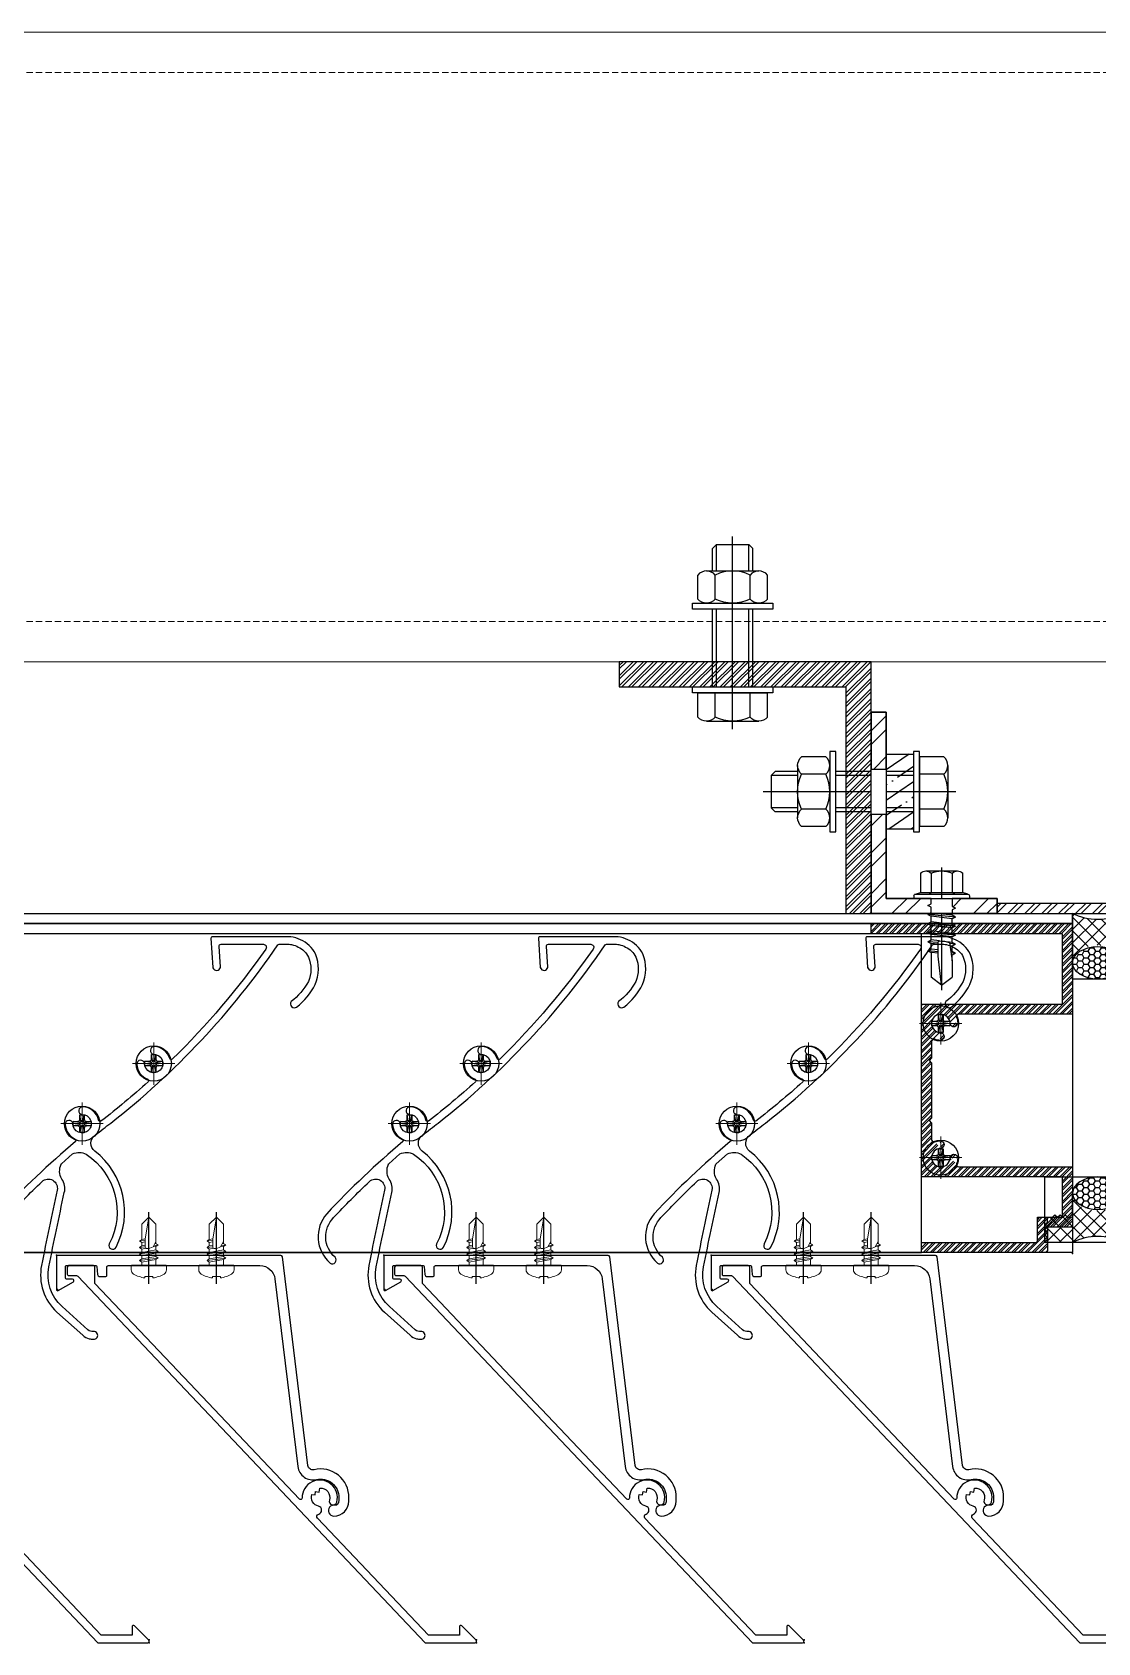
# Model space of a CAD drawing. Header units: millimetres. Extents: x -1379 to 1385823, y -4884429 to 548763.
# Drawn here: x 455690.2 to 455901.8, y -2440464.2 to -2440144.4 of the extents above; entities that cross this region are included whole.
import ezdxf
from ezdxf.xclip import XClip

# ---------------------------------------------------------------- set-up
doc = ezdxf.new("R2010")
doc.units = ezdxf.units.MM
doc.header["$XCLIPFRAME"] = 0
doc.set_wipeout_variables(frame=1)
doc.linetypes.add('CENTER', pattern=[50.8, 31.75, -6.35, 6.35, -6.35])
doc.linetypes.add('HIDDEN', pattern=[0.375, 0.25, -0.125])
for name, color, linetype in [('000 - EXISTING_STEEL-STRUCTURE_MAIN_COLOR_3', 7, 'Continuous'), ('000 - EXISTING_STEEL-STRUCTURE_SUB_COLOR_1', 7, 'Continuous'), ('000 - EXISTING_STEEL-STRUCTURE_WIPEOUT_', 7, 'Continuous'), ('000 - STRUCTURE_STEEL_ACCESORIES_MAIN_COLOR_2', 7, 'Continuous'), ('000 - STRUCTURE_STEEL_ACCESORIES_WIPEOUT_', 7, 'Continuous'), ('010 - ASPG_ACCESSORIES_HATCH_', 7, 'Continuous'), ('010 - ASPG_ACCESSORIES_MAIN_COLOR_1', 7, 'Continuous'), ('010 - ASPG_ACCESSORIES_SUB_COLOR_1', 7, 'Continuous'), ('010 - ASPG_ACCESSORIES_SUB_COLOR_2', 7, 'Continuous'), ('010 - ASPG_ACCESSORIES_SYMBOL_', 7, 'Continuous'), ('010 - ASPG_ACCESSORIES_WIPEOUT_', 7, 'Continuous'), ('010 - ASPG_EXTR_DEF_SUB', 7, 'Continuous'), ('010 - ASPG_EXTR_MAIN_COLOR_2', 7, 'Continuous'), ('010 - ASPG_FASTERN_DEF_SUB', 7, 'Continuous'), ('010 - ASPG_FASTERN_MAIN_COLOR_1', 7, 'Continuous'), ('010 - ASPG_FASTERN_SUB_COLOR_2', 7, 'Continuous'), ('010 - ASPG_FASTERN_SUB_COLOR_3', 7, 'Continuous'), ('010 - ASPG_FRAMING_CUT_COLOR_4', 7, 'Continuous'), ('010 - ASPG_FRAMING_DEF_SUB', 7, 'Continuous'), ('010 - ASPG_FRAMING_HATCH_', 7, 'Continuous'), ('010 - ASPG_FRAMING_MAIN_COLOR_2', 7, 'Continuous'), ('010 - ASPG_FRAMING_SUB_COLOR_2', 7, 'Continuous'), ('010 - ASPG_FRAMING_WIPEOUT_', 7, 'Continuous'), ('BOLT & SCREW', 7, 'Continuous'), ('Center Line', 7, 'CENTER')]:
    doc.layers.add(name, color=color, linetype=linetype)
doc.layers.add('12-GRID', color=7, linetype='CENTER', lineweight=13)
doc.layers.add('SCREW', color=7, linetype='Continuous', lineweight=5)
pattern_1 = [(270, (1257419.24324, -520041.6224), (0.65495992507, -1.1344238721), [0.7562825814, -1.5125651628]), (30, (1257419.24324, -520041.6224), (0.65495992936, 1.1344238696), [0.7562825814, -1.5125651628]), (330, (1257419.24324, -520041.6224), (1.30991985442, -2.48e-09), [-1.5125651628, 0.7562825814])]
pattern_2 = [(315, (1257419.4929, -520021.6224), (1.3369313545, 1.3369313545), []), (45, (1257419.4929, -520021.6224), (-1.3369313545, 1.3369313545), [])]
pattern_3 = [(270, (1257419.4425, -520043.9224), (0.65495992507, -1.1344238721), [0.7562825814, -1.5125651628]), (30, (1257419.4425, -520043.9224), (0.65495992936, 1.1344238696), [0.7562825814, -1.5125651628]), (330, (1257419.4425, -520043.9224), (1.30991985442, -2.48e-09), [-1.5125651628, 0.7562825814])]
pattern_4 = [(315, (1257419.1929, -520023.9224), (1.3369313545, 1.3369313545), []), (45, (1257419.1929, -520023.9224), (-1.3369313545, 1.3369313545), [])]
pattern_5 = [(45, (68845973.911, -106253.634), (-4.0411152545, 4.0411152545), []), (45, (68845976.6053, -106253.634), (-4.0411152545, 4.0411152545), [])]

# ---------------------------------------------------------------- blocks, each defined once
blk = doc.blocks.new('*U3530')
at = {"layer": '12-GRID', "color": 7, "linetype": 'CENTER'}
for p, q in [((0, -6.2), (0, 2.2)), ((-4.2, -2), (4.2, -2))]:
    blk.add_line(p, q, dxfattribs=at)
at = {"layer": 'BOLT & SCREW', "color": 7}
for p, q in [((-0.55, -1.77), (-1.77, -1.56)), ((-0.55, -2.23), (-1.77, -2.44)), ((-0.46, -1.77), (-0.88, -1.56)), ((-0.46, -2.23), (-0.88, -2.44)), ((-0.23, -1.45), (-0.44, -0.23)), ((-0.23, -1.54), (-0.44, -1.12)), ((-0.23, -2.46), (-0.44, -2.88)), ((-0.23, -2.55), (-0.44, -3.77)), ((0.23, -1.45), (0.44, -0.23)), ((0.23, -1.54), (0.44, -1.12)), ((0.44, -2.88), (0.23, -2.46)), ((0.23, -2.55), (0.44, -3.77)), ((0.46, -1.77), (0.88, -1.56)), ((0.46, -2.23), (0.88, -2.44)), ((0.55, -1.77), (1.77, -1.56)), ((0.55, -2.23), (1.77, -2.44))]:
    blk.add_line(p, q, dxfattribs=at)
for points in [[(-1.77, -1.56), (-0.88, -1.56, 0.414214), (-0.44, -1.12), (-0.44, -0.23), (0.44, -0.23), (0.44, -1.12, 0.414214), (0.88, -1.56), (1.77, -1.56), (1.77, -2.44), (0.88, -2.44, 0.414214), (0.44, -2.88), (0.44, -3.77), (-0.44, -3.77), (-0.44, -2.88, 0.414214), (-0.88, -2.44), (-1.77, -2.44)], [(0.23, -2.46, -0.414214), (0.46, -2.23), (0.55, -2.23), (0.55, -1.77), (0.46, -1.77, -0.414214), (0.23, -1.54), (0.23, -1.45), (-0.23, -1.45), (-0.23, -1.54, -0.414214), (-0.46, -1.77), (-0.55, -1.77), (-0.55, -2.23), (-0.46, -2.23, -0.414214), (-0.23, -2.46), (-0.23, -2.55), (0.23, -2.55)]]:
    blk.add_lwpolyline(points, format="xyb", close=True, dxfattribs=at)
blk.add_circle((0, -2), 3.5, dxfattribs=at)
blk = doc.blocks.new('000_ASPG_TYP_FILES_20260218-010703_FRAME_EXTR_')
at = {"layer": '010 - ASPG_FRAMING_HATCH_'}
h = blk.add_hatch(dxfattribs=at)
h.set_pattern_fill('ANSI32', scale=0.1, angle=180)
edge = h.paths.add_edge_path()
edge.add_line((2, 16), (2, 2))
edge.add_line((2, 2), (39.7, 2))
edge.add_arc((39.7, 1.7), 0.3, 0, 90, ccw=False)
edge.add_line((40, 1.7), (40, 0.3))
edge.add_arc((39.7, 0.3), 0.3, -90, 0, ccw=False)
edge.add_line((39.7, 0), (0.3, 0))
edge.add_arc((0.3, 0.3), 0.3, 180, 270, ccw=False)
edge.add_line((0, 0.3), (0, 17.7))
edge.add_arc((0.3, 17.7), 0.3, 90, 180, ccw=False)
edge.add_line((0.3, 18), (22.56, 18))
edge.add_arc((22.56, 18.5), 0.5, 270, 380.2095)
edge.add_arc((26.17, 19.83), 3.35, 182.0638, 200.2095, ccw=False)
edge.add_arc((23.58, 19.74), 0.76, 2.0638, 182.0638, ccw=False)
edge.add_arc((26.17, 19.83), 1.83, 182.0638, 447.9362)
edge.add_arc((26.26, 22.42), 0.76, 87.9362, 267.9362, ccw=False)
edge.add_arc((26.17, 19.83), 3.35, 69.7905, 87.9362, ccw=False)
edge.add_arc((27.5, 23.44), 0.5, 249.7905, 360)
edge.add_line((28, 23.44), (28, 26.68))
edge.add_line((28, 26.68), (28.5, 27.18))
edge.add_line((28.5, 27.18), (28, 27.68))
edge.add_line((28, 27.68), (28, 38.62))
edge.add_line((28, 38.62), (28.5, 39.12))
edge.add_line((28.5, 39.12), (28, 39.62))
edge.add_line((28, 39.62), (28, 42.86))
edge.add_arc((27.5, 42.86), 0.5, 0, 110.2095)
edge.add_arc((26.17, 46.47), 3.35, 272.0638, 290.2095, ccw=False)
edge.add_arc((26.26, 43.88), 0.76, 92.0638, 272.0638, ccw=False)
edge.add_arc((26.17, 46.47), 1.83, 272.0638, 537.9362)
edge.add_arc((23.58, 46.56), 0.76, 177.9362, 357.9362, ccw=False)
edge.add_arc((26.17, 46.47), 3.35, 159.7905, 177.9362, ccw=False)
edge.add_arc((22.56, 47.8), 0.5, 339.7905, 450)
edge.add_line((22.56, 48.3), (0.3, 48.3))
edge.add_arc((0.3, 48.6), 0.3, 180, 270, ccw=False)
edge.add_line((0, 48.6), (0, 60))
edge.add_arc((0.3, 60), 0.3, 90, 180, ccw=False)
edge.add_line((0.3, 60.3), (5, 60.3))
edge.add_line((5, 60.3), (5, 65))
edge.add_arc((5.3, 65), 0.3, 90, 180, ccw=False)
edge.add_line((5.3, 65.3), (30, 65.3))
edge.add_line((30, 65.3), (30, 63.6))
edge.add_arc((29.7, 63.6), 0.3, -90, 0, ccw=False)
edge.add_line((29.7, 63.3), (7.3, 63.3))
edge.add_arc((7.3, 63), 0.3, 90, 180)
edge.add_line((7, 63), (7, 58.3))
edge.add_line((7, 58.3), (2.3, 58.3))
edge.add_arc((2.3, 58), 0.3, 90, 180)
edge.add_line((2, 58), (2, 50.6))
edge.add_arc((2.3, 50.6), 0.3, 180, 270)
edge.add_line((2.3, 50.3), (29.7, 50.3))
edge.add_arc((29.7, 50), 0.3, 0, 90, ccw=False)
edge.add_line((30, 50), (30, 26.68))
edge.add_line((30, 26.68), (30, 16.3))
edge.add_arc((29.7, 16.3), 0.3, -90, 0, ccw=False)
edge.add_line((29.7, 16), (2, 16))
at = {"layer": '010 - ASPG_FRAMING_CUT_COLOR_4', "color": 7}
blk.add_lwpolyline([(2, 16), (2, 2), (39.7, 2, -0.414214), (40, 1.7), (40, 0.3, -0.414214), (39.7, 0), (0.3, 0, -0.414214), (0, 0.3), (0, 17.7, -0.414214), (0.3, 18), (22.56, 18, 0.52173), (23.03, 18.67, -0.079342), (22.82, 19.71, -1), (24.34, 19.76, 2.296346), (26.24, 21.66, -1), (26.29, 23.18, -0.079342), (27.33, 22.97, 0.52173), (28, 23.44), (28, 26.68), (28.5, 27.18), (28, 27.68), (28, 38.62), (28.5, 39.12), (28, 39.62), (28, 42.86, 0.52173), (27.33, 43.33, -0.079342), (26.29, 43.12, -1), (26.24, 44.64, 2.296346), (24.34, 46.54, -1), (22.82, 46.59, -0.079342), (23.03, 47.63, 0.52173), (22.56, 48.3), (0.3, 48.3, -0.414214), (0, 48.6), (0, 60, -0.414214), (0.3, 60.3), (5, 60.3), (5, 65, -0.414214), (5.3, 65.3), (30, 65.3), (30, 63.6, -0.414214), (29.7, 63.3), (7.3, 63.3, 0.414214), (7, 63), (7, 58.3), (2.3, 58.3, 0.414214), (2, 58), (2, 50.6, 0.414214), (2.3, 50.3), (29.7, 50.3, -0.414214), (30, 50), (30, 26.68), (30, 16.3, -0.414214), (29.7, 16)], format="xyb", close=True, dxfattribs=at)
at = {"color": 7}
for p in [(26.17, 48.47), (26.17, 21.83)]:
    blk.add_blockref('*U3530', p, dxfattribs=at)
blk = doc.blocks.new('*U3143')
at = {"layer": '010 - ASPG_FRAMING_HATCH_', "transparency": 33554585}
h = blk.add_hatch(dxfattribs=at)
h.set_pattern_fill('ANSI32', scale=0.25)
edge = h.paths.add_edge_path()
edge.add_line((2, -50), (2, -75))
edge.add_line((2, -75), (0, -75))
edge.add_line((0, -75), (0, -49))
edge.add_arc((1, -49), 1, 90, 180, ccw=False)
edge.add_line((1, -48), (63, -48))
edge.add_arc((63, -47), 1, 270, 360)
edge.add_line((64, -47), (64, 47))
edge.add_arc((63, 47), 1, 0, 90)
edge.add_line((63, 48), (1, 48))
edge.add_arc((1, 49), 1, 180, 270, ccw=False)
edge.add_line((0, 49), (0, 75))
edge.add_line((0, 75), (2, 75))
edge.add_line((2, 75), (2, 50))
edge.add_line((2, 50), (141, 50))
edge.add_line((141, 50), (141, 41))
edge.add_arc((140, 41), 1, 270, 360, ccw=False)
edge.add_line((140, 40), (132, 40))
edge.add_arc((132, 41), 1, 180, 270, ccw=False)
edge.add_line((131, 41), (131, 47))
edge.add_arc((130, 47), 1, 0, 90)
edge.add_line((130, 48), (67, 48))
edge.add_arc((67, 47), 1, 90, 180)
edge.add_line((66, 47), (66, -47))
edge.add_arc((67, -47), 1, 180, 270)
edge.add_line((67, -48), (130, -48))
edge.add_arc((130, -47), 1, 270, 360)
edge.add_line((131, -47), (131, -41))
edge.add_arc((132, -41), 1, 90, 180, ccw=False)
edge.add_line((132, -40), (140, -40))
edge.add_arc((140, -41), 1, 0, 90, ccw=False)
edge.add_line((141, -41), (141, -50))
edge.add_line((141, -50), (2, -50))
h.paths.add_polyline_path([(139, 48), (139, 42), (133, 42), (133, 48)], flags=16)
h.paths.add_polyline_path([(139, -48), (139, -42), (133, -42), (133, -48)], flags=16)
at = {"layer": '010 - ASPG_FRAMING_HATCH_'}
h = blk.add_hatch(dxfattribs=at)
h.set_pattern_fill('ANSI37', scale=0.595498, angle=-90)
h.set_pattern_definition(pattern_2)
edge = h.paths.add_edge_path()
edge.add_ellipse((57.77, 55), major_axis=(0, -5), ratio=0.644482, start_angle=0, end_angle=180)
edge.add_line((57.77, 60), (62, 60))
edge.add_arc((62, 60.3), 0.3, -90, 0)
edge.add_line((62.3, 60.3), (62.3, 61))
edge.add_line((62.3, 61), (61.8, 61.5))
edge.add_line((61.8, 61.5), (62.3, 62))
edge.add_line((62.3, 62), (61.8, 62.5))
edge.add_line((61.8, 62.5), (62.3, 63))
edge.add_line((62.3, 63), (61.8, 63.5))
edge.add_line((61.8, 63.5), (62.3, 64))
edge.add_line((62.3, 64), (62.3, 65))
edge.add_line((62.3, 65), (63.3, 65))
edge.add_line((63.3, 65), (63.8, 65.5))
edge.add_line((63.8, 65.5), (64.3, 65))
edge.add_line((64.3, 65), (64.8, 65.5))
edge.add_line((64.8, 65.5), (65.3, 65))
edge.add_line((65.3, 65), (65.8, 65.5))
edge.add_line((65.8, 65.5), (66.3, 65))
edge.add_line((66.3, 65), (67, 65))
edge.add_arc((67, 65.3), 0.3, -90, 0)
edge.add_line((67.3, 65.3), (67.3, 60))
edge.add_arc((77.2, 55), 11.09, 153.2037, 206.7963)
edge.add_line((67.3, 50), (57.77, 50))
h = blk.add_hatch(dxfattribs=at)
h.set_pattern_fill('ANSI37', scale=0.595498, angle=-90)
h.set_pattern_definition(pattern_4)
edge = h.paths.add_edge_path()
edge.add_ellipse((11.53, 55), major_axis=(0, -5), ratio=0.644482, start_angle=180, end_angle=360, ccw=False)
edge.add_line((11.53, 60), (2, 60))
edge.add_arc((-7.9, 55), 11.09, -26.7963, 26.7963, ccw=False)
edge.add_line((2, 50), (11.53, 50))
h = blk.add_hatch(dxfattribs=at)
h.set_pattern_fill('HONEY', scale=0.238199, angle=-90)
h.set_pattern_definition(pattern_3)
edge = h.paths.add_edge_path()
edge.add_ellipse((11.78, 55), major_axis=(0, -5), ratio=0.644482, start_angle=0, end_angle=360, ccw=False)
h = blk.add_hatch(dxfattribs=at)
h.set_pattern_fill('HONEY', scale=0.238199, angle=-90)
h.set_pattern_definition(pattern_1)
edge = h.paths.add_edge_path()
edge.add_ellipse((57.52, 55), major_axis=(0, -5), ratio=0.644482, start_angle=0, end_angle=360)
h = blk.add_hatch(dxfattribs=at)
h.set_pattern_fill('ANSI37', scale=0.595498, angle=-90)
h.set_pattern_definition(pattern_4)
edge = h.paths.add_edge_path()
edge.add_ellipse((11.53, -55), major_axis=(0, 5), ratio=0.644482, start_angle=0, end_angle=180)
edge.add_line((11.53, -60), (2, -60))
edge.add_arc((-7.9, -55), 11.09, 333.2037, 386.7963)
edge.add_line((2, -50), (11.53, -50))
h = blk.add_hatch(dxfattribs=at)
h.set_pattern_fill('HONEY', scale=0.238199, angle=-90)
h.set_pattern_definition(pattern_3)
edge = h.paths.add_edge_path()
edge.add_ellipse((11.78, -55), major_axis=(0, 5), ratio=0.644482, start_angle=0, end_angle=360)
h = blk.add_hatch(dxfattribs=at)
h.set_pattern_fill('HONEY', scale=0.238199, angle=-90)
h.set_pattern_definition(pattern_1)
edge = h.paths.add_edge_path()
edge.add_ellipse((57.52, -55), major_axis=(0, 5), ratio=0.644482, start_angle=0, end_angle=360, ccw=False)
h = blk.add_hatch(dxfattribs=at)
h.set_pattern_fill('ANSI37', scale=0.595498, angle=-90)
h.set_pattern_definition(pattern_2)
edge = h.paths.add_edge_path()
edge.add_ellipse((57.77, -55), major_axis=(0, 5), ratio=0.644482, start_angle=180, end_angle=360, ccw=False)
edge.add_line((57.77, -60), (62, -60))
edge.add_arc((62, -60.3), 0.3, 360, 450, ccw=False)
edge.add_line((62.3, -60.3), (62.3, -61))
edge.add_line((62.3, -61), (61.8, -61.5))
edge.add_line((61.8, -61.5), (62.3, -62))
edge.add_line((62.3, -62), (61.8, -62.5))
edge.add_line((61.8, -62.5), (62.3, -63))
edge.add_line((62.3, -63), (61.8, -63.5))
edge.add_line((61.8, -63.5), (62.3, -64))
edge.add_line((62.3, -64), (62.3, -65))
edge.add_line((62.3, -65), (63.3, -65))
edge.add_line((63.3, -65), (63.8, -65.5))
edge.add_line((63.8, -65.5), (64.3, -65))
edge.add_line((64.3, -65), (64.8, -65.5))
edge.add_line((64.8, -65.5), (65.3, -65))
edge.add_line((65.3, -65), (65.8, -65.5))
edge.add_line((65.8, -65.5), (66.3, -65))
edge.add_line((66.3, -65), (67, -65))
edge.add_arc((67, -65.3), 0.3, 360, 450, ccw=False)
edge.add_line((67.3, -65.3), (67.3, -60))
edge.add_arc((77.2, -55), 11.09, 153.2037, 206.7963, ccw=False)
edge.add_line((67.3, -50), (57.77, -50))
at = {"layer": '010 - ASPG_FASTERN_DEF_SUB', "color": 7}
blk.add_point((0, 0), dxfattribs=at)
at = {"layer": '010 - ASPG_FRAMING_CUT_COLOR_4', "color": 7}
blk.add_lwpolyline([(2, -50), (2, -75), (0, -75), (0, -49, -0.414214), (1, -48), (63, -48, 0.414214), (64, -47), (64, 47, 0.414214), (63, 48), (1, 48, -0.414214), (0, 49), (0, 75), (2, 75), (2, 50), (141, 50), (141, 41, -0.414214), (140, 40), (132, 40, -0.414214), (131, 41), (131, 47, 0.414214), (130, 48), (67, 48, 0.414214), (66, 47), (66, -47, 0.414214), (67, -48), (130, -48, 0.414214), (131, -47), (131, -41, -0.414214), (132, -40), (140, -40, -0.414214), (141, -41), (141, -50)], format="xyb", close=True, dxfattribs=at)
for points in [[(139, 48), (139, 42), (133, 42), (133, 48)], [(139, -48), (139, -42), (133, -42), (133, -48)]]:
    blk.add_lwpolyline(points, close=True, dxfattribs=at)
at = {"layer": '010 - ASPG_FRAMING_DEF_SUB', "color": 7, "transparency": 33554508}
blk.add_line((136.5, 0), (-4.5, 0), dxfattribs=at)
at = {"layer": '010 - ASPG_FRAMING_DEF_SUB', "color": 7, "transparency": 33554457}
for points in [[(54.3, 50), (67.3, 50), (67.3, 65.5), (54.3, 65.5)], [(2, 50), (15, 50), (15, 60), (2, 60)], [(2, -50), (15, -50), (15, -60), (2, -60)], [(54.3, -50), (67.3, -50), (67.3, -65.5), (54.3, -65.5)]]:
    blk.add_lwpolyline(points, close=True, dxfattribs=at)
at = {"layer": '010 - ASPG_FRAMING_SUB_COLOR_2', "color": 7}
for points in [[(57.52, 50), (67.3, 50, -0.238199), (67.3, 60), (67.3, 65.3, -0.414214), (67, 65), (66.3, 65), (65.8, 65.5), (65.3, 65), (64.8, 65.5), (64.3, 65), (63.8, 65.5), (63.3, 65), (62.3, 65), (62.3, 64), (61.8, 63.5), (62.3, 63), (61.8, 62.5), (62.3, 62), (61.8, 61.5), (62.3, 61), (62.3, 60.3, -0.414214), (62, 60), (57.52, 60)], [(11.78, 50), (2, 50, 0.238199), (2, 60), (11.78, 60)], [(11.78, -50), (2, -50, -0.238199), (2, -60), (11.78, -60)], [(57.52, -50), (67.3, -50, 0.238199), (67.3, -60), (67.3, -65.3, 0.414214), (67, -65), (66.3, -65), (65.8, -65.5), (65.3, -65), (64.8, -65.5), (64.3, -65), (63.8, -65.5), (63.3, -65), (62.3, -65), (62.3, -64), (61.8, -63.5), (62.3, -63), (61.8, -62.5), (62.3, -62), (61.8, -61.5), (62.3, -61), (62.3, -60.3, 0.414214), (62, -60), (57.52, -60)]]:
    blk.add_lwpolyline(points, format="xyb", dxfattribs=at)
at = {"layer": '010 - ASPG_FRAMING_SUB_COLOR_2', "color": 7, "extrusion": (0, 0, -1)}
for centre, major_axis in [((11.78, 55), (0, -5)), ((57.52, -55), (0, 5))]:
    blk.add_ellipse(centre, major_axis=major_axis, ratio=0.644482, dxfattribs=at)
at = {"layer": '010 - ASPG_FRAMING_SUB_COLOR_2', "color": 7}
for centre, major_axis in [((57.52, 55), (0, -5)), ((11.78, -55), (0, 5))]:
    blk.add_ellipse(centre, major_axis=major_axis, ratio=0.644482, dxfattribs=at)
blk = doc.blocks.new('PZG35-9D5')
at = {"layer": 'Center Line', "color": 7}
blk.add_line((0, 3.73), (0, -10.53), dxfattribs=at)
at = {"layer": 'SCREW', "color": 7}
for p, q in [((-1.4, 0), (-1.4, -1.09)), ((1.4, 0), (1.4, -0.59)), ((-1.85, -1.4), (1.85, -0.9)), ((-1.85, -1.4), (-1.4, -1.09)), ((-1.85, -1.4), (-1.4, -1.71)), ((-1.85, -2.7), (1.85, -2.2)), ((-1.85, -2.7), (-1.4, -2.39)), ((-1.85, -2.7), (-1.4, -3.01)), ((-1.4, -1.09), (1.4, -0.59)), ((-1.4, -1.71), (1.4, -1.21)), ((-1.4, -1.71), (-1.4, -2.39)), ((-1.4, -2.39), (1.4, -1.89)), ((-1.4, -3.01), (1.4, -2.51)), ((-1.4, -3.01), (-1.4, -3.69)), ((0.56, -3.34), (1.4, -3.19)), ((1.85, -0.9), (1.4, -0.59)), ((1.85, -0.9), (1.4, -1.21)), ((1.4, -1.21), (1.4, -1.89)), ((1.85, -2.2), (1.4, -1.89)), ((1.85, -2.2), (1.4, -2.51)), ((1.4, -2.51), (1.4, -3.19)), ((1.85, -3.5), (1.4, -3.19)), ((-1.85, -4), (-1.4, -3.69)), ((-1.85, -4), (-0.99, -3.88)), ((-1.85, -4), (-1.4, -4.31)), ((-1.4, -3.69), (-0.84, -3.59)), ((-1.4, -4.31), (-1.18, -4.27)), ((-1.4, -4.31), (-1.4, -8.1)), ((0.71, -3.65), (1.85, -3.5)), ((0.71, -3.93), (1.4, -3.81)), ((0.71, -4.61), (1.4, -4.49)), ((0.71, -4.95), (1.85, -4.8)), ((0.71, -5.23), (1.4, -5.11)), ((1.85, -3.5), (1.4, -3.81)), ((1.4, -3.81), (1.4, -4.49)), ((1.85, -4.8), (1.4, -4.49)), ((1.85, -4.8), (1.4, -5.11)), ((1.4, -5.11), (1.4, -8.1)), ((0, -9.5), (-1.4, -8.1)), ((0, -9.5), (1.4, -8.1))]:
    blk.add_line(p, q, dxfattribs=at)
blk.add_lwpolyline([(0, -9.5), (0.71, -5.23), (0.71, -3.6, 0.417657), (0.41, -3.3, 0.108102), (-0.84, -3.59), (-1.4, -4.7)], format="xyb", dxfattribs=at)
blk = doc.blocks.new('*U3139')
at = {"layer": 'SCREW', "color": 7}
blk.add_lwpolyline([(3.03, 1.78, 0.09906), (0.8, 2.55), (0.8, 2.27), (-0.8, 2.27), (-0.8, 2.55, 0.09906), (-3.03, 1.78, 0.266588), (-3.5, 0.96), (-3.5, 0.2, 0.414214), (-3.3, 0), (3.3, 0, 0.414214), (3.5, 0.2), (3.5, 0.96, 0.266588)], format="xyb", close=True, dxfattribs=at)
blk.add_blockref('PZG35-9D5', (0, 0), dxfattribs=at)
blk = doc.blocks.new('*U3144')
at = {"color": 7}
blk.add_point((0, 0), dxfattribs=at)
at = {"layer": '010 - ASPG_ACCESSORIES_MAIN_COLOR_1', "color": 7}
blk.add_lwpolyline([(-39.7, -0.6, 0.414214), (-40, -0.9), (-40, -7.37, 0.57735), (-39.65, -7.57), (-36.64, -5.83, 0.767327), (-36.79, -5.3), (-37.9, -5.3, -0.414214), (-38.2, -5), (-38.2, -2.8, -0.414214), (-38, -2.6), (-32.18, -2.6, -0.388879), (-31.98, -2.78), (-31.85, -4.34, 0.388879), (-31.35, -4.8), (-30.3, -4.8, 0.414214), (-30, -4.5), (-30, -2.9, -0.414214), (-29.7, -2.6), (0.41, -2.6, -0.378969), (3.39, -5.24), (7.95, -42.52, 0.446593), (11.62, -45.08, -0.489802), (16.08, -48.68), (16.06, -49.36, -0.18248), (15.8, -50.02, -0.267949), (15.33, -50.17, 1.122115), (15.1, -52.34, 0.405004), (18.06, -49.4), (18.08, -48.72, 0.489805), (11.16, -43.13, -0.446597), (9.94, -42.28), (4.87, -0.85, 0.364176), (4.57, -0.6)], format="xyb", close=True, dxfattribs=at)
at = {"layer": '010 - ASPG_EXTR_DEF_SUB', "color": 7}
for p in [(-40, -0.5), (43.44, -76.9), (43.44, -77.5)]:
    blk.add_point(p, dxfattribs=at)
at = {"layer": '010 - ASPG_EXTR_MAIN_COLOR_2', "color": 7}
blk.add_lwpolyline([(11.37, -48.15), (11.47, -47.44), (12.18, -47.56), (12.29, -46.79, -0.535538), (14.19, -49.17, 0.991572), (15.66, -49.58, 1.157025), (8.79, -48.77, -0.688558), (8.27, -48.99), (-17.14, -22.17), (-32.34, -6.13), (-32.34, -2.9, 0.414312), (-32.64, -2.6), (-37.54, -2.6, 0.414116), (-37.84, -2.9), (-37.84, -4.3, 0.414214), (-37.54, -4.6), (-35.99, -4.6, -0.205895), (-35.77, -4.69), (33.23, -77.5), (43.14, -77.5, 0.668179), (43.36, -76.99), (40.52, -74.15, 0.668179), (40.01, -74.36), (40.01, -76), (33.87, -76), (11.86, -52.78, -0.558354), (12.08, -51.95, 0.766275), (12.04, -50.39, -0.438583), (10.71, -48.05)], format="xyb", close=True, dxfattribs=at)
at = {"layer": 'SCREW', "color": 7, "rotation": 180}
for p in [(-21.65, -2.5), (-8.24, -2.5)]:
    blk.add_blockref('*U3139', p, dxfattribs=at)
blk = doc.blocks.new('*U3052')
at = {"color": 7}
blk.add_wipeout([(1440, 4), (60, 4), (60, 69.3), (1440, 69.3)], dxfattribs=at).dxf.layer = '010 - ASPG_FRAMING_WIPEOUT_'
blk.add_point((60, 69.5), dxfattribs=at)
at = {"layer": '010 - ASPG_FRAMING_MAIN_COLOR_2', "color": 7}
blk.add_lwpolyline([(1410, 69.3), (90, 69.3), (90, 6), (1410, 6)], close=True, dxfattribs=at)
at = {"layer": '010 - ASPG_FRAMING_SUB_COLOR_2', "color": 7}
for points in [[(1440, 4), (60, 4), (60, 69.3), (1440, 69.3)], [(60, 2), (60, 4), (1440, 4), (1440, 2)]]:
    blk.add_lwpolyline(points, close=True, dxfattribs=at)
at = {"color": 7, "rotation": 180}
for p in [(91.77, 69.3), (156.77, 69.3), (221.77, 69.3), (286.77, 69.3)]:
    blk.add_blockref('*U3144', p, dxfattribs=at)
at = {"color": 7, "transparency": 33554559, "xscale": -1, "rotation": 270}
for p in [(0, 0), (1500, 0)]:
    blk.add_blockref('*U3143', p, dxfattribs=at)
at = {"color": 7}
blk.add_blockref('000_ASPG_TYP_FILES_20260218-010703_FRAME_EXTR_', (60, 4), dxfattribs=at)
blk = doc.blocks.new('*U3138')
at = {"layer": '12-GRID', "color": 7, "linetype": 'CENTER'}
for p, q in [((0, -6.2), (0, 2.2)), ((-4.2, -2), (4.2, -2))]:
    blk.add_line(p, q, dxfattribs=at)
at = {"layer": 'BOLT & SCREW', "color": 7}
for p, q in [((-0.55, -1.77), (-1.77, -1.56)), ((-0.55, -2.23), (-1.77, -2.44)), ((-0.46, -1.77), (-0.88, -1.56)), ((-0.46, -2.23), (-0.88, -2.44)), ((-0.23, -1.45), (-0.44, -0.23)), ((-0.23, -1.54), (-0.44, -1.12)), ((-0.23, -2.46), (-0.44, -2.88)), ((-0.23, -2.55), (-0.44, -3.77)), ((0.23, -1.45), (0.44, -0.23)), ((0.23, -1.54), (0.44, -1.12)), ((0.44, -2.88), (0.23, -2.46)), ((0.23, -2.55), (0.44, -3.77)), ((0.46, -1.77), (0.88, -1.56)), ((0.46, -2.23), (0.88, -2.44)), ((0.55, -1.77), (1.77, -1.56)), ((0.55, -2.23), (1.77, -2.44))]:
    blk.add_line(p, q, dxfattribs=at)
for points in [[(-1.77, -1.56), (-0.88, -1.56, 0.414214), (-0.44, -1.12), (-0.44, -0.23), (0.44, -0.23), (0.44, -1.12, 0.414214), (0.88, -1.56), (1.77, -1.56), (1.77, -2.44), (0.88, -2.44, 0.414214), (0.44, -2.88), (0.44, -3.77), (-0.44, -3.77), (-0.44, -2.88, 0.414214), (-0.88, -2.44), (-1.77, -2.44)], [(0.23, -2.46, -0.414214), (0.46, -2.23), (0.55, -2.23), (0.55, -1.77), (0.46, -1.77, -0.414214), (0.23, -1.54), (0.23, -1.45), (-0.23, -1.45), (-0.23, -1.54, -0.414214), (-0.46, -1.77), (-0.55, -1.77), (-0.55, -2.23), (-0.46, -2.23, -0.414214), (-0.23, -2.46), (-0.23, -2.55), (0.23, -2.55)]]:
    blk.add_lwpolyline(points, format="xyb", close=True, dxfattribs=at)
blk.add_circle((0, -2), 3.5, dxfattribs=at)
blk = doc.blocks.new('*U3025')
at = {"layer": '010 - ASPG_EXTR_DEF_SUB', "color": 7}
for p in [(1105, 0), (1170, 0), (1235, 0)]:
    blk.add_point(p, dxfattribs=at)
at = {"layer": '010 - ASPG_EXTR_MAIN_COLOR_2', "color": 7}
blk.add_lwpolyline([(1094.8, 14.29, -0.014998), (1101.92, 21.45, -0.738349), (1104.92, 19.76, 0.004917), (1101.81, 4.8, 0.263611), (1104.88, -4.46), (1110, -9.08, 0.125884), (1111.27, -9.75, 0.044275), (1112.09, -9.87, 1.107655), (1112.13, -8.33, -0.215596), (1111.02, -7.99), (1105.89, -3.35, -0.263611), (1103.28, 4.51, -0.004855), (1106.34, 19.26, 0.23396), (1105.82, 21.95, -0.24081), (1105.71, 24.9, -0.104157), (1105.78, 25), (1107.99, 26.93, -0.229021), (1110.7, 26.89, -0.381721), (1115.27, 9.07, 0.977382), (1116.62, 8.41, 0.361105), (1112.41, 27.5, -0.496126), (1112.44, 30.69, 0.003188), (1114.06, 31.9, -0.002827), (1115.56, 33.07, 0.077048), (1148.74, 68.44, -0.247674), (1148.99, 68.57), (1150.98, 68.57, -0.044131), (1151.47, 68.5, -0.125846), (1153.96, 67.21, -0.098851), (1154.82, 66.03, -0.205828), (1154.79, 61.2, -0.115116), (1151.37, 57.18, 0.822373), (1152.46, 56.1, 0.109185), (1156.15, 60.56, 0.208323), (1156.19, 66.64, 0.100528), (1154.97, 68.32, 0.145116), (1151.29, 70.07), (1135.76, 70.07, 0.433659), (1135.46, 69.75), (1135.84, 63.96, 0.082069), (1135.86, 63.87, 0.720654), (1137.33, 63.97, 0.079224), (1137.34, 64.07), (1137.07, 68.14, -0.433659), (1137.47, 68.57), (1145.86, 68.57, -0.607385), (1146.35, 67.62, -0.045829), (1127.78, 45.76, -0.560492), (1127.29, 45.89, 0.31786), (1124.21, 48.24, 0.953288), (1124.08, 46.72, -2.423004), (1122.26, 44.89, 0.952315), (1120.74, 44.76, 0.300821), (1122.89, 41.76, -0.560492), (1122.98, 41.25, -0.019425), (1113.62, 33.46, -0.552501), (1113.15, 33.64, 0.344461), (1109.99, 36.3, 0.952015), (1109.86, 34.78, -2.423186), (1108.04, 32.95, 0.952015), (1106.52, 32.82, 0.2854), (1108.49, 29.89, -0.553378), (1108.56, 29.38, 0.030674), (1093.46, 15.06, 0.4171)], format="xyb", dxfattribs=at)
for points in [[(1200.76, 70.07, 0.433659), (1200.46, 69.75), (1200.84, 63.96, 0.082069), (1200.86, 63.87, 0.720654), (1202.33, 63.97, 0.079224), (1202.34, 64.07), (1202.07, 68.14, -0.433659), (1202.47, 68.57), (1210.86, 68.57, -0.607385), (1211.35, 67.62, -0.045829), (1192.78, 45.76, -0.560492), (1192.29, 45.89, 0.31786), (1189.21, 48.24, 0.953288), (1189.08, 46.72, -2.423004), (1187.26, 44.89, 0.952315), (1185.74, 44.76, 0.300821), (1187.89, 41.76, -0.560492), (1187.98, 41.25, -0.019425), (1178.62, 33.46, -0.552501), (1178.15, 33.64, 0.344461), (1174.99, 36.3, 0.952015), (1174.86, 34.78, -2.423186), (1173.04, 32.95, 0.952015), (1171.52, 32.82, 0.2854), (1173.49, 29.89, -0.553378), (1173.56, 29.38, 0.030674), (1158.46, 15.06, 0.4171), (1159.11, 5.27, 0.935553), (1160.1, 6.41, -0.43441), (1159.8, 14.29, -0.014998), (1166.92, 21.45, -0.738349), (1169.92, 19.76, 0.004917), (1166.81, 4.8, 0.263611), (1169.88, -4.46), (1175, -9.08, 0.125884), (1176.27, -9.75, 0.044275), (1177.09, -9.87, 1.107655), (1177.13, -8.33, -0.215596), (1176.02, -7.99), (1170.89, -3.35, -0.263611), (1168.28, 4.51, -0.004855), (1171.34, 19.26, 0.23396), (1170.82, 21.95, -0.24081), (1170.71, 24.9, -0.104157), (1170.78, 25), (1172.99, 26.93, -0.229021), (1175.7, 26.89, -0.381721), (1180.27, 9.07, 0.977382), (1181.62, 8.41, 0.361105), (1177.41, 27.5, -0.496126), (1177.44, 30.69, 0.003188), (1179.06, 31.9, -0.002827), (1180.56, 33.07, 0.077048), (1213.74, 68.44, -0.247674), (1213.99, 68.57), (1215.98, 68.57, -0.044131), (1216.47, 68.5, -0.125846), (1218.96, 67.21, -0.098851), (1219.82, 66.03, -0.205828), (1219.79, 61.2, -0.115116), (1216.37, 57.18, 0.822373), (1217.46, 56.1, 0.109185), (1221.15, 60.56, 0.208323), (1221.19, 66.64, 0.100528), (1219.97, 68.32, 0.145116), (1216.29, 70.07)], [(1265.76, 70.07, 0.433659), (1265.46, 69.75), (1265.84, 63.96, 0.082069), (1265.86, 63.87, 0.720654), (1267.33, 63.97, 0.079224), (1267.34, 64.07), (1267.07, 68.14, -0.433659), (1267.47, 68.57), (1275.86, 68.57, -0.607385), (1276.35, 67.62, -0.045829), (1257.78, 45.76, -0.560492), (1257.29, 45.89, 0.31786), (1254.21, 48.24, 0.953288), (1254.08, 46.72, -2.423004), (1252.26, 44.89, 0.952315), (1250.74, 44.76, 0.300821), (1252.89, 41.76, -0.560492), (1252.98, 41.25, -0.019425), (1243.62, 33.46, -0.552501), (1243.15, 33.64, 0.344461), (1239.99, 36.3, 0.952015), (1239.86, 34.78, -2.423186), (1238.04, 32.95, 0.952015), (1236.52, 32.82, 0.2854), (1238.49, 29.89, -0.553378), (1238.56, 29.38, 0.030674), (1223.46, 15.06, 0.4171), (1224.11, 5.27, 0.935553), (1225.1, 6.41, -0.43441), (1224.8, 14.29, -0.014998), (1231.92, 21.45, -0.738349), (1234.92, 19.76, 0.004917), (1231.81, 4.8, 0.263611), (1234.88, -4.46), (1240, -9.08, 0.125884), (1241.27, -9.75, 0.044275), (1242.09, -9.87, 1.107655), (1242.13, -8.33, -0.215596), (1241.02, -7.99), (1235.89, -3.35, -0.263611), (1233.28, 4.51, -0.004855), (1236.34, 19.26, 0.23396), (1235.82, 21.95, -0.24081), (1235.71, 24.9, -0.104157), (1235.78, 25), (1237.99, 26.93, -0.229021), (1240.7, 26.89, -0.381721), (1245.27, 9.07, 0.977382), (1246.62, 8.41, 0.361105), (1242.41, 27.5, -0.496126), (1242.44, 30.69, 0.003188), (1244.06, 31.9, -0.002827), (1245.56, 33.07, 0.077048), (1278.74, 68.44, -0.247674), (1278.99, 68.57), (1280.98, 68.57, -0.044131), (1281.47, 68.5, -0.125846), (1283.96, 67.21, -0.098851), (1284.82, 66.03, -0.205828), (1284.79, 61.2, -0.115116), (1281.37, 57.18, 0.822373), (1282.46, 56.1, 0.109185), (1286.15, 60.56, 0.208323), (1286.19, 66.64, 0.100528), (1284.97, 68.32, 0.145116), (1281.29, 70.07)]]:
    blk.add_lwpolyline(points, format="xyb", close=True, dxfattribs=at)
at = {"color": 7, "rotation": 179.999999999989}
for p in [(1124.09, 42.89), (1189.09, 42.89), (1254.09, 42.89), (1109.87, 30.95), (1174.87, 30.95), (1239.87, 30.95)]:
    blk.add_blockref('*U3138', p, dxfattribs=at)
blk = doc.blocks.new('*U2620')
at = {"layer": '010 - ASPG_ACCESSORIES_SUB_COLOR_2', "color": 7}
for p, q in [((-2.08, -1.55), (-2.08, 0)), ((2.08, -1.05), (2.08, 0)), ((-2.73, -1.9), (2.73, -1.4)), ((-2.73, -1.9), (-2.08, -1.55)), ((-2.73, -1.9), (-2.08, -2.25)), ((-2.08, -1.55), (2.08, -1.05)), ((-2.08, -2.25), (2.08, -1.75)), ((-2.08, -3.35), (-2.08, -2.25)), ((-2.08, -3.35), (2.08, -2.85)), ((2.73, -1.4), (2.08, -1.05)), ((2.73, -1.4), (2.08, -1.75)), ((2.08, -2.85), (2.08, -1.75)), ((2.73, -3.2), (2.08, -2.85)), ((-2.73, -3.7), (2.73, -3.2)), ((-2.73, -3.7), (-2.08, -3.35)), ((-2.73, -3.7), (-2.08, -4.05)), ((-2.73, -5.5), (2.73, -5)), ((-2.73, -5.5), (2.73, -5)), ((-2.73, -5.5), (-2.08, -5.15)), ((-2.73, -5.5), (-2.08, -5.15)), ((-2.73, -5.5), (-2.08, -5.85)), ((-2.73, -5.5), (-2.08, -5.85)), ((-2.08, -4.05), (2.08, -3.55)), ((-2.08, -5.15), (-2.08, -4.05)), ((-2.08, -5.15), (2.08, -4.65)), ((-2.08, -5.15), (2.08, -4.65)), ((-2.08, -5.85), (2.08, -5.35)), ((-2.08, -5.85), (2.08, -5.35)), ((-2.08, -6.95), (-2.08, -5.85)), ((-2.08, -6.95), (-2.08, -5.85)), ((2.73, -3.2), (2.08, -3.55)), ((2.08, -4.65), (2.08, -3.55)), ((2.73, -5), (2.08, -4.65)), ((2.73, -5), (2.08, -4.65)), ((2.73, -5), (2.08, -5.35)), ((2.73, -5), (2.08, -5.35)), ((2.08, -6.45), (2.08, -5.35)), ((2.08, -6.45), (2.08, -5.35)), ((-2.73, -7.3), (2.73, -6.8)), ((-2.73, -7.3), (-2.08, -6.95)), ((-2.73, -7.3), (-2.08, -7.65)), ((-2.73, -9.1), (-2.08, -8.75)), ((-2.73, -9.1), (-1.57, -8.98)), ((-2.73, -9.1), (-2.08, -9.45)), ((-2.08, -6.95), (2.08, -6.45)), ((-2.08, -7.65), (2.08, -7.15)), ((-2.08, -8.75), (-2.08, -7.65)), ((-2.08, -8.75), (-1.06, -8.61)), ((-2.08, -9.45), (-1.63, -9.39)), ((-2.08, -10.55), (-2.08, -9.45)), ((0.43, -8.44), (2.08, -8.25)), ((0.71, -8.78), (2.73, -8.6)), ((0.71, -9.1), (2.08, -8.95)), ((2.73, -6.8), (2.08, -6.45)), ((2.73, -6.8), (2.08, -7.15)), ((2.08, -8.25), (2.08, -7.15)), ((2.73, -8.6), (2.08, -8.25)), ((2.73, -8.6), (2.08, -8.95)), ((2.08, -10.05), (2.08, -8.95)), ((-2.73, -10.9), (-2.08, -10.55)), ((-2.73, -10.9), (-1.84, -10.81)), ((-2.73, -10.9), (-2.08, -11.25)), ((-2.08, -10.55), (-1.8, -10.51)), ((-2.08, -11.25), (-1.91, -11.23)), ((-2.08, -12.4), (-2.08, -11.25)), ((-2.08, -12.4), (-2.08, -15.6)), ((0.71, -10.21), (2.08, -10.05)), ((0.71, -10.58), (2.73, -10.4)), ((0.71, -10.9), (2.08, -10.75)), ((2.73, -10.4), (2.08, -10.05)), ((2.73, -10.4), (2.08, -10.75)), ((2.08, -10.75), (2.08, -15.6)), ((0, -17.2), (-2.08, -15.6)), ((0, -17.2), (2.08, -15.6))]:
    blk.add_line(p, q, dxfattribs=at)
blk.add_lwpolyline([(0, -17.2), (0.71, -11.46), (0.71, -8.74, 0.417657), (0.41, -8.44, 0.070993), (-1.53, -8.73), (-2.08, -12.4)], format="xyb", dxfattribs=at)
at = {"layer": '010 - ASPG_ACCESSORIES_SYMBOL_', "color": 7, "linetype": 'CENTER'}
blk.add_line((0, 6.14), (0, -18.2), dxfattribs=at)
at = {"layer": '010 - ASPG_FASTERN_MAIN_COLOR_1', "color": 7}
for p, q in [((-4.17, 5.05), (-4.17, 1.2)), ((3.13, 5.45), (-3.13, 5.45)), ((-2.08, 5.05), (-2.08, 1.2)), ((2.08, 5.05), (2.08, 1.2)), ((4.17, 5.05), (4.17, 1.2)), ((-5.5, 0.55), (-5.5, 0)), ((5.5, 0), (-5.5, 0)), ((-5.2, 0.85), (-4.17, 1.2)), ((5.2, 0.85), (-5.2, 0.85)), ((4.17, 1.2), (-4.17, 1.2)), ((-2.58, 0.85), (-2.08, 1.2)), ((2.45, 0.85), (2.08, 1.2)), ((5.2, 0.85), (4.17, 1.2)), ((5.5, 0.55), (5.5, 0))]:
    blk.add_line(p, q, dxfattribs=at)
for centre, radius, start, end in [((-3.13, 3.89), 1.56, 48.0171, 131.9829), ((0, -0.18), 5.63, 68.2799, 111.7201), ((3.13, 3.89), 1.56, 48.0171, 131.9829), ((-5.2, 0.55), 0.3, 90, 180), ((5.2, 0.55), 0.3, 0, 90)]:
    blk.add_arc(centre, radius, start, end, dxfattribs=at)
blk = doc.blocks.new('G$C7D677D58')
at = {"layer": '010 - ASPG_FASTERN_MAIN_COLOR_1'}
h = blk.add_hatch(dxfattribs=at)
h.set_pattern_fill('ANSI35', scale=0.02, angle=280.6768, style=0)
h.set_pattern_definition([(145.676841, (67.453535, -13.0942606), (0.00281929957, 0.00412935224), []), (145.676841, (67.4500606, -13.0949156), (0.00281929957, 0.00412935224), [0.00625, -0.00125, 0, -0.00125])])
h.paths.add_polyline_path([(0.02989, 0.01545), (0.02447, 0.01545), (0.02447, 0.00055), (0.02989, 0.00055)])
at = {"layer": '010 - ASPG_FASTERN_DEF_SUB', "color": 7, "ltscale": 0.1}
blk.add_line((0.03829, 0.008), (0, 0.008, 0), dxfattribs=at)
at = {"layer": '010 - ASPG_FASTERN_MAIN_COLOR_1', "color": 7}
for p, q in [((0.01327, 0, 0), (0.01327, 0.016, 0)), ((0.01327, 0.016, 0), (0.01447, 0.016, 0)), ((0.01447, 0.016, 0), (0.01447, 0, 0)), ((0.02989, 0), (0.02989, 0.016)), ((0.02989, 0.016), (0.03109, 0.016)), ((0.03109, 0.016), (0.03109, 0)), ((0.00687, 0.0028, 0), (0.00687, 0.0132, 0)), ((0.01247, 0.01493, 0), (0.00767, 0.01493, 0)), ((0.01327, 0.0028, 0), (0.01327, 0.0132, 0)), ((0.03109, 0.00107), (0.03109, 0.01493)), ((0.03589, 0.01493), (0.03109, 0.01493)), ((0.03669, 0.0028), (0.03669, 0.0132)), ((0.0024, 0.012, 0), (0.0016, 0.0112, 0)), ((0.0016, 0.0048, 0), (0.0016, 0.0112, 0)), ((0.00687, 0.0112, 0), (0.0016, 0.0112, 0)), ((0.00687, 0.012, 0), (0.0024, 0.012, 0)), ((0.01247, 0.01146, 0), (0.00767, 0.01146, 0)), ((0.03589, 0.01146), (0.03109, 0.01146)), ((0.00687, 0.0048, 0), (0.0016, 0.0048, 0)), ((0.0024, 0.004, 0), (0.0016, 0.0048, 0)), ((0.00687, 0.004, 0), (0.0024, 0.004, 0)), ((0.01247, 0.00454, 0), (0.00767, 0.00454, 0)), ((0.03589, 0.00454), (0.03109, 0.00454)), ((0.01247, 0.00107, 0), (0.00767, 0.00107, 0)), ((0.01447, 0, 0), (0.01327, 0, 0)), ((0.03109, 0), (0.02989, 0)), ((0.03589, 0.00107), (0.03109, 0.00107))]:
    blk.add_line(p, q, dxfattribs=at)
at = {"layer": '010 - ASPG_FASTERN_MAIN_COLOR_1', "color": 7, "elevation": 0}
for points in [[(0.00767, 0.01493, 0.46188), (0.00767, 0.01146, 0.23094), (0.00767, 0.00454, 0.46188), (0.00767, 0.00107)], [(0.01247, 0.01493, -0.46188), (0.01247, 0.01146, -0.23094), (0.01247, 0.00454, -0.46188), (0.01247, 0.00107)], [(0.03589, 0.01493, -0.46188), (0.03589, 0.01146, -0.23094), (0.03589, 0.00454, -0.46188), (0.03589, 0.00107)]]:
    blk.add_lwpolyline(points, format="xyb", dxfattribs=at)
at = {"layer": '010 - ASPG_FASTERN_MAIN_COLOR_1', "color": 7}
blk.add_lwpolyline([(0.02989, 0.01545), (0.02447, 0.01545), (0.02447, 0.00055), (0.02989, 0.00055)], close=True, dxfattribs=at)
at = {"layer": '010 - ASPG_FASTERN_SUB_COLOR_2', "color": 7, "linetype": 'HIDDEN'}
for p, q in [((0.02989, 0.012), (0.01447, 0.012, 0)), ((0.02989, 0.0112), (0.01447, 0.0112, 0)), ((0.02989, 0.0048), (0.01447, 0.0048, 0)), ((0.02989, 0.004), (0.01447, 0.004, 0))]:
    blk.add_line(p, q, dxfattribs=at)
blk = doc.blocks.new('010 - ASPG_ACCESSORIES_BRACKET_FOR_FRAME_TYPE-1_CUT-VIEW')
at = {"color": 7}
blk.add_wipeout([(0, 25), (0, 0), (40, 0), (40, 3), (3, 3), (3, 25)], dxfattribs=at).dxf.layer = '010 - ASPG_ACCESSORIES_WIPEOUT_'
at = {"layer": '010 - ASPG_ACCESSORIES_HATCH_'}
h = blk.add_hatch(dxfattribs=at)
h.set_pattern_fill('ANSI32', scale=0.03)
h.set_pattern_definition(pattern_5)
h.paths.add_polyline_path([(1.45, 16.09), (1.1, 16.73), (0.75, 16.09), (0, 16.09), (0, 25), (3, 25), (2.98, 16.09)])
h = blk.add_hatch(dxfattribs=at)
h.set_pattern_fill('ANSI32', scale=0.03)
h.set_pattern_definition(pattern_5)
h.paths.add_polyline_path([(0, 0), (0, 11.78), (0.18, 11.92), (1.25, 11.92), (1.6, 11.27), (1.95, 11.92), (3, 11.92), (3, 3), (19.7, 3), (19.7, 0)])
h = blk.add_hatch(dxfattribs=at)
h.set_pattern_fill('ANSI32', scale=0.03)
h.set_pattern_definition(pattern_5)
h.paths.add_polyline_path([(28.7, 0), (28.7, 3), (40, 3), (40, 0)])
at = {"layer": '010 - ASPG_ACCESSORIES_MAIN_COLOR_1', "color": 7}
blk.add_lwpolyline([(0, 25), (0, 0), (40, 0), (40, 3), (3, 3), (3, 25)], close=True, dxfattribs=at)
at = {"layer": '010 - ASPG_ACCESSORIES_SUB_COLOR_1', "color": 7}
for points in [[(1.45, 16.09), (1.1, 16.73), (0.75, 16.09), (0, 16.09), (0, 25), (3, 25), (2.98, 16.09)], [(0, 0), (0, 11.78), (0.18, 11.92), (1.25, 11.92), (1.6, 11.27), (1.95, 11.92), (3, 11.92), (3, 3), (19.7, 3), (19.7, 0)], [(28.7, 0), (28.7, 3), (40, 3), (40, 0)]]:
    blk.add_lwpolyline(points, close=True, dxfattribs=at)
blk = doc.blocks.new('G$CF155826C')
at = {"layer": '010 - ASPG_FASTERN_DEF_SUB', "color": 7, "ltscale": 0.1}
blk.add_line((0, 0.008), (0.03829, 0.008, 0), dxfattribs=at)
at = {"layer": '010 - ASPG_FASTERN_MAIN_COLOR_1', "color": 7}
for p, q in [((0.0072, 0.016), (0.0072, 0)), ((0.0084, 0.016), (0.0072, 0.016)), ((0.0084, 0), (0.0084, 0.016)), ((0.02382, 0.016, 0), (0.02382, 0, 0)), ((0.02502, 0.016, 0), (0.02382, 0.016, 0)), ((0.02502, 0, 0), (0.02502, 0.016, 0)), ((0.0016, 0.0028), (0.0016, 0.0132)), ((0.0024, 0.01493), (0.0072, 0.01493)), ((0.0072, 0.00107), (0.0072, 0.01493)), ((0.02502, 0.0028, 0), (0.02502, 0.0132, 0)), ((0.02582, 0.01493, 0), (0.03062, 0.01493, 0)), ((0.03142, 0.0028, 0), (0.03142, 0.0132, 0)), ((0.0024, 0.01146), (0.0072, 0.01146)), ((0.02582, 0.01146, 0), (0.03062, 0.01146, 0)), ((0.03142, 0.012, 0), (0.03589, 0.012, 0)), ((0.03142, 0.0112, 0), (0.03669, 0.0112, 0)), ((0.03589, 0.012, 0), (0.03669, 0.0112, 0)), ((0.03669, 0.0048, 0), (0.03669, 0.0112, 0)), ((0.0024, 0.00454), (0.0072, 0.00454)), ((0.02582, 0.00454, 0), (0.03062, 0.00454, 0)), ((0.03142, 0.0048, 0), (0.03669, 0.0048, 0)), ((0.03142, 0.004, 0), (0.03589, 0.004, 0)), ((0.03589, 0.004, 0), (0.03669, 0.0048, 0)), ((0.0024, 0.00107), (0.0072, 0.00107)), ((0.0072, 0), (0.0084, 0)), ((0.02382, 0, 0), (0.02502, 0, 0)), ((0.02582, 0.00107, 0), (0.03062, 0.00107, 0))]:
    blk.add_line(p, q, dxfattribs=at)
at = {"layer": '010 - ASPG_FASTERN_MAIN_COLOR_1', "color": 7, "elevation": 0}
for points in [[(0.0024, 0.01493, 0.46188), (0.0024, 0.01146, 0.23094), (0.0024, 0.00454, 0.46188), (0.0024, 0.00107)], [(0.02582, 0.01493, 0.46188), (0.02582, 0.01146, 0.23094), (0.02582, 0.00454, 0.46188), (0.02582, 0.00107)], [(0.03062, 0.01493, -0.46188), (0.03062, 0.01146, -0.23094), (0.03062, 0.00454, -0.46188), (0.03062, 0.00107)]]:
    blk.add_lwpolyline(points, format="xyb", dxfattribs=at)
at = {"layer": '010 - ASPG_FASTERN_SUB_COLOR_3', "color": 7, "linetype": 'HIDDEN'}
for p, q in [((0.0084, 0.012), (0.02382, 0.012, 0)), ((0.0084, 0.0112), (0.02382, 0.0112, 0)), ((0.0084, 0.0048), (0.02382, 0.0048, 0)), ((0.0084, 0.004), (0.02382, 0.004, 0))]:
    blk.add_line(p, q, dxfattribs=at)
blk = doc.blocks.new('*U2652')
at = {"color": 7, "xscale": -1, "rotation": 270}
blk.add_blockref('*U2620', (3, 11), dxfattribs=at)
at = {"color": 7}
blk.add_wipeout([(45, 75), (45, 30), (0, 30), (0, 25), (50, 25), (50, 75)], dxfattribs=at).dxf.layer = '000 - STRUCTURE_STEEL_ACCESORIES_WIPEOUT_'
at = {"layer": '010 - ASPG_ACCESSORIES_HATCH_'}
h = blk.add_hatch(dxfattribs=at)
h.set_pattern_fill('ANSI32', scale=0.03, angle=-90)
h.set_pattern_definition([(315, (-106132.4893, -14494238.6785), (1.01027881362, 1.01027881362), []), (315, (-106132.4893, -14494239.352), (1.01027881362, 1.01027881362), [])])
h.paths.add_polyline_path([(45, 75), (45, 30), (0, 30), (0, 25), (50, 25), (50, 75)])
at = {"layer": '000 - STRUCTURE_STEEL_ACCESORIES_MAIN_COLOR_2', "color": 7}
blk.add_lwpolyline([(45, 75), (45, 30), (0, 30), (0, 25), (50, 25), (50, 75)], close=True, dxfattribs=at)
at = {"color": 7, "xscale": -1000, "yscale": 1000, "zscale": 1000}
for name, p, rotation in [('G$CF155826C', (36.6, 60.5), 180), ('G$C7D677D58', (32.2, 46.47, 0), 90)]:
    blk.add_blockref(name, p, dxfattribs=dict(at, rotation=rotation))
at = {"color": 7, "xscale": -1, "rotation": 180}
blk.add_blockref('010 - ASPG_ACCESSORIES_BRACKET_FOR_FRAME_TYPE-1_CUT-VIEW', (0, 25), dxfattribs=at)
blk = doc.blocks.new('*U3117')
at = {"color": 7}
blk.add_wipeout([(-2236.2, 0), (-2236.2, -125), (2637.54, -125), (2637.54, 0)], dxfattribs=at).dxf.layer = '000 - EXISTING_STEEL-STRUCTURE_WIPEOUT_'
at = {"layer": '000 - EXISTING_STEEL-STRUCTURE_MAIN_COLOR_3', "color": 7, "lineweight": 0}
blk.add_lwpolyline([(-2236.2, 0), (-2236.2, -125), (2637.54, -125), (2637.54, 0), (-2236.2, 0)], close=True, dxfattribs=at)
at = {"layer": '000 - EXISTING_STEEL-STRUCTURE_SUB_COLOR_1', "color": 7, "linetype": 'HIDDEN', "lineweight": 0, "ltscale": 5}
for p, q in [((2637.54, -8), (-2236.2, -8)), ((2637.54, -117), (-2236.2, -117))]:
    blk.add_line(p, q, dxfattribs=at)

msp = doc.modelspace()

# ---------------------------------------------------------------- block references
at = {"color": 7}
ref = msp.add_blockref('*U3117', (455956.8, -2440144.39), dxfattribs=at)
XClip(ref).set_block_clipping_path([(-1846.6746462034, -447.400025005), (1846.6746462031, 668.092081307)])

# ---------------------------------------------------------------- next in the draw order: block references
at = {"color": 7, "rotation": 180}
msp.add_blockref('*U3052', (457456.8, -2440317.39), dxfattribs=at)

# ---------------------------------------------------------------- next in the draw order: block references
msp.add_blockref('*U3052', (455956.8, -2440317.39), dxfattribs=at)

# ---------------------------------------------------------------- next in the draw order: block references
at = {"color": 7}
msp.add_blockref('*U3025', (454590.26, -2440394.06), dxfattribs=at)

# ---------------------------------------------------------------- next in the draw order: block references
at = {"color": 7, "rotation": 89.99999999999997}
msp.add_blockref('*U2652', (455881.8, -2440319.39), dxfattribs=at)

doc.saveas('drawing.dxf')
